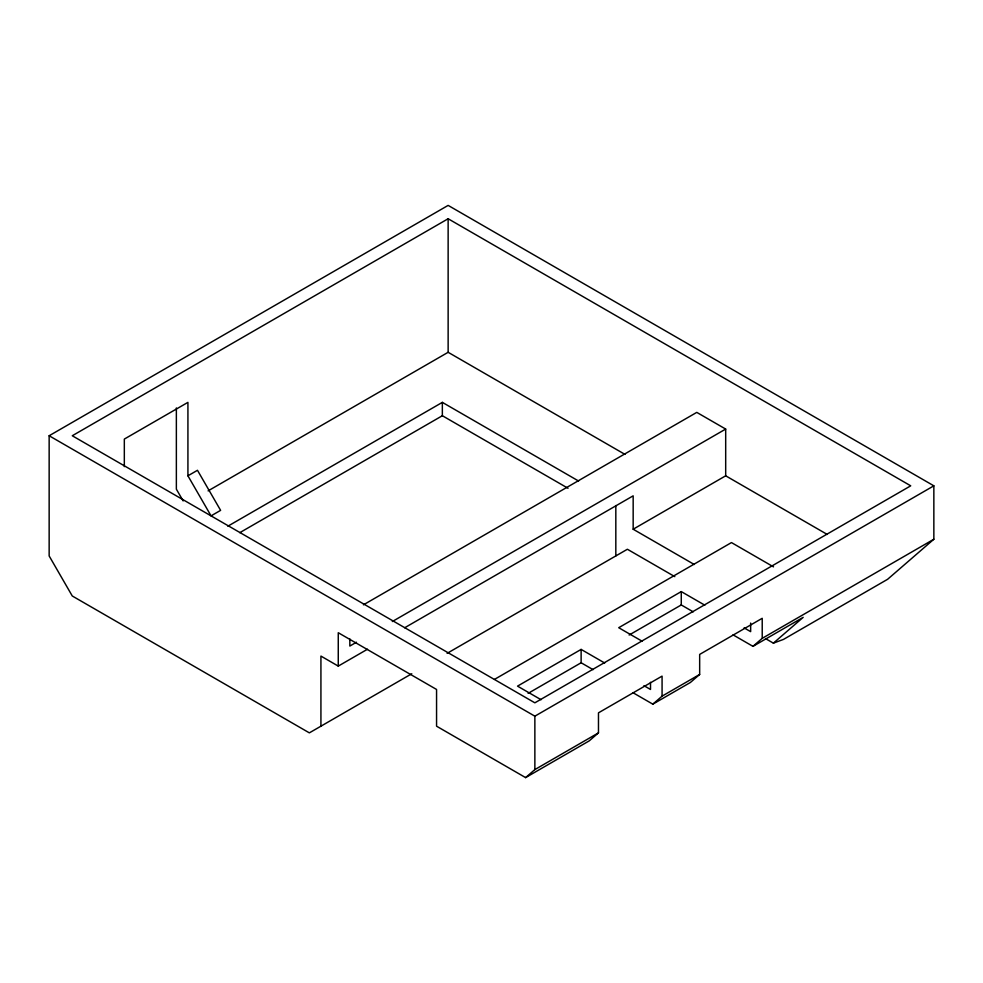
<?xml version="1.0" encoding="UTF-8"?>
<svg xmlns="http://www.w3.org/2000/svg" width="983" height="983" viewBox="0 0 983 983"><rect width="100%" height="100%" fill="white"/><g stroke="black" fill="none" stroke-linecap="round" stroke-linejoin="round"><path stroke-width="1.47" d="M320.925 726.191L320.925 656.079L338.263 666.105L338.263 632.72L436.563 689.464L436.563 726.191L525.61 777.602L534.863 769.591L598.475 732.863L598.475 712.835L662.075 676.12L662.075 696.148L652.823 704.16L632.905 692.659M598.475 732.863L589.222 740.875L525.61 777.602M733.048 634.846L752.966 646.347L762.218 638.336L762.218 618.295L699.663 654.42L699.663 674.449L690.41 682.46L652.823 704.16M765.487 638.594L773.388 643.152L803.172 617.361L752.966 646.347M411.766 673.748L309.35 732.863L72.275 595.993L49.15 555.936L49.15 435.752L448.137 205.398L933.85 485.823L933.85 539.237L887.588 579.306L783.512 639.392L773.388 643.152M448.137 218.754L72.275 435.752L534.863 702.82L910.725 485.823L448.137 218.754L448.137 352.295L208.089 490.873M187.925 475.809L197.472 470.292L220.61 510.361L211.05 515.866L187.925 475.809L187.925 402.366L124.325 439.082L124.325 466.63M227.859 526.2L442.35 402.366L578.594 481.031M239.778 532.675L442.35 415.723L568.014 488.268M363.415 604.84L696.775 412.381L725.687 429.067L725.687 475.809L827.231 534.433M356.473 642.231L349.837 646.064L349.837 638.913M392.328 621.526L725.687 429.067M338.263 666.105L367.495 649.222M404.689 627.756L633.163 495.837L633.163 529.223L694.268 564.5M633.163 529.223L725.687 475.809M447.118 653.339L627.387 549.251L674.817 576.64M494.474 679.4L731.463 542.579L773.523 566.859M604.692 663.009L581.125 649.407L517.525 686.134L541.092 699.736M704.823 605.196L681.268 591.594L618.712 627.707L642.28 641.309M528.117 693.359L581.125 662.763L593.081 669.656M629.132 635.043L681.268 604.95L693.212 611.844M49.15 435.752L534.863 716.177L933.85 485.823M662.075 696.148L699.663 674.449M762.218 638.336L933.85 539.237M448.137 352.295L624.979 454.392M744.106 627.879L750.656 631.651L750.656 623.075M643.963 685.692L650.513 689.464L650.513 682.313M183.145 500.925L176.362 489.165L176.362 407.945M681.268 591.594L681.268 604.95M615.825 505.557L615.825 555.936M581.125 649.407L581.125 662.763M534.863 716.177L534.863 769.591M442.35 402.366L442.35 415.723"/></g></svg>
